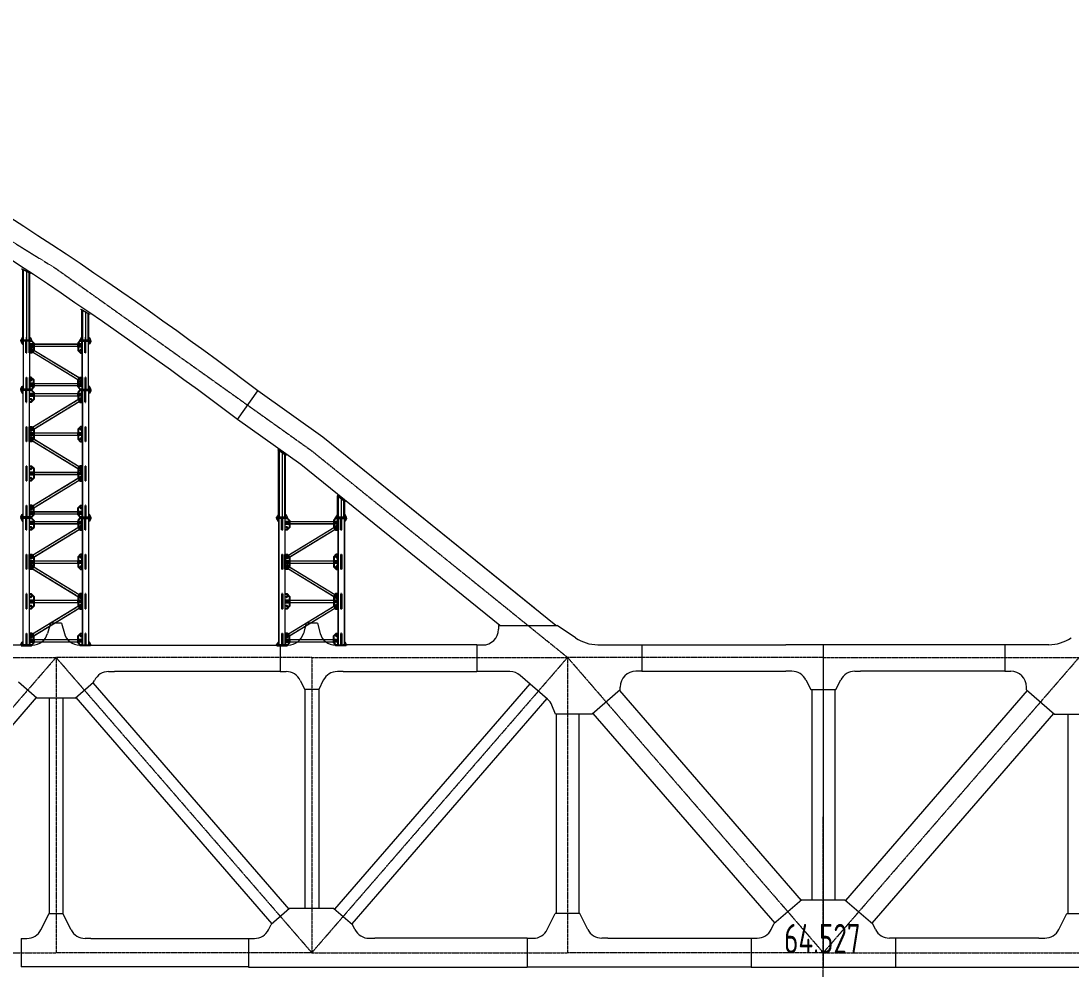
# Model space of a CAD drawing. Extents: x -2876908 to 633791, y -1383861 to 872234.
# Drawn here: x -664600 to -611232, y 749014 to 797226 of the extents above; entities that cross this region are included whole.
import ezdxf
from ezdxf.enums import TextEntityAlignment as Align

# ---------------------------------------------------------------- set-up
doc = ezdxf.new("R2010")
doc.units = 0
doc.header["$LTSCALE"] = 5
doc.header["$MEASUREMENT"] = 0
doc.linetypes.add('CENTER', pattern=[2, 1.25, -0.25, 0.25, -0.25])
doc.linetypes.add('DASHED', pattern=[0.75, 0.5, -0.25])
doc.layers.get('0').update_dxf_attribs({"linetype": 'CONTINUOUS', "lineweight": 25})
for name, color, linetype, lineweight in [('3中心线', 6, 'CENTER', 18), ('5标注', 3, 'CONTINUOUS', 15), ('7边界线', 8, 'CONTINUOUS', 15), ('DIM', 3, 'CONTINUOUS', 0), ('STGJ_BOLT_THIN', 9, 'CONTINUOUS', 0), ('STXT_XG_END_THIN', 2, 'CONTINUOUS', 0), ('STXT_XG_THIN', 2, 'CONTINUOUS', 0), ('STXT_XG_TNDSH', 6, 'DASHED', 0)]:
    doc.layers.add(name, color=color, linetype=linetype, lineweight=lineweight)
doc.layers.add('M_Prof', color=2, linetype='CONTINUOUS')
doc.layers.add('M_Profx', color=2, linetype='CONTINUOUS')
doc.styles.add('TSSD_NORM', font='tssdeng.shx', dxfattribs={"width": 0.7, "bigfont": 'hztxt.shx'})

# ---------------------------------------------------------------- blocks, each defined once
blk = doc.blocks.new('f234w2')
at = {"layer": '3中心线'}
for p, q in [((50704, 2174), (50704, -14214)), ((50704, 2158), (50704, -14206)), ((11704, 1526), (-1296, -13474)), ((-1296, 1526), (11704, 1526)), ((11704, 1526), (24704, -13474)), ((24704, 1526), (11704, 1526)), ((11704, 1526), (11704, -13474)), ((37704, 1526), (24704, -13474)), ((24704, 1526), (37704, 1526)), ((24704, 1526), (24704, -13474)), ((37704, 1526), (50704, -13474)), ((50704, 1526), (37704, 1526)), ((37704, 1526), (37704, -13474)), ((50704, 1526), (50704, -13474)), ((50704, 1526), (50704, -13474)), ((63704, 1526), (50704, -13474)), ((50704, 1526), (63704, 1526)), ((-1296, -13474), (11704, -13474)), ((24704, -13474), (11704, -13474)), ((24704, -13474), (37704, -13474)), ((50704, -13474), (37704, -13474)), ((50704, -13474), (63704, -13474))]:
    blk.add_line(p, q, dxfattribs=at)
at = {"layer": '7边界线'}
for p, q in [((20928, 13616), (21961, 15065)), ((25262, 12712), (21961, 15065)), ((24144, 11327), (20928, 13616)), ((37104, 3154), (25262, 12712)), ((34270, 3154), (24144, 11327)), ((11419, 3273), (11275, 2741)), ((11988, 3273), (11419, 3273)), ((11988, 3273), (12131, 2745)), ((24419, 3273), (24276, 2745)), ((24988, 3273), (24419, 3273)), ((24988, 3273), (25130, 2749)), ((34197, 3154), (34197, 2958)), ((34197, 3154), (37176, 3154)), ((38114, 2518), (37176, 3154)), ((10502, 2150), (8732, 2150)), ((12904, 2154), (14677, 2154)), ((14673, 2154), (23105, 2154)), ((23105, 2154), (23504, 2154)), ((23105, 2154), (23105, 804)), ((25902, 2158), (26304, 2158)), ((33097, 2158), (26304, 2158)), ((33097, 2158), (33097, 808)), ((33097, 2158), (33397, 2158)), ((39236, 2174), (41478, 2174)), ((41478, 2174), (48805, 2174)), ((41478, 2174), (41478, 824)), ((50704, 2174), (48805, 2174)), ((52602, 2174), (50704, 2174)), ((60554, 2174), (52602, 2174)), ((59929, 2174), (59929, 824)), ((62171, 2174), (59929, 2174)), ((14377, 804), (14677, 804)), ((23105, 804), (14677, 804)), ((23105, 804), (23405, 804)), ((26304, 808), (26004, 808)), ((26302, 808), (33097, 808)), ((34775, 808), (33097, 808)), ((36686, -590), (35299, 613)), ((41478, 824), (41178, 824)), ((41478, 824), (48805, 824)), ((49105, 824), (48805, 824)), ((52302, 824), (52602, 824)), ((59930, 824), (52602, 824)), ((59929, 824), (60229, 824)), ((10734, -546), (9791, 272)), ((12673, -546), (13616, 272)), ((13578, 239), (23541, -11257)), ((13616, 272), (13661, 362)), ((24121, 362), (24354, -104)), ((25288, 366), (25054, -104)), ((35786, 190), (25866, -11257)), ((40378, -128), (40378, 24)), ((49821, 382), (50064, -104)), ((51344, -104), (51586, 382)), ((61029, -128), (61029, 24)), ((10696, -513), (733, -12009)), ((12711, -513), (22674, -12009)), ((24354, -104), (24354, -11224)), ((25054, -104), (24354, -104)), ((25054, -104), (25054, -11224)), ((40378, -128), (38960, -1357)), ((40342, -159), (49578, -10817)), ((50064, -104), (50704, -104)), ((50114, -104), (50114, -10784)), ((50704, -104), (51344, -104)), ((51294, -104), (51294, -10784)), ((61065, -159), (51829, -10817)), ((61029, -128), (62446, -1357)), ((12673, -546), (10734, -546)), ((11354, -546), (11354, -11481)), ((12054, -546), (12054, -11481)), ((36654, -562), (26733, -12009)), ((37089, -1357), (36905, -897)), ((38960, -1357), (37089, -1357)), ((37130, -1357), (37130, -11481)), ((38278, -1357), (38278, -11481)), ((38997, -1325), (48233, -11982)), ((62410, -1325), (53174, -11982)), ((62446, -1357), (64318, -1357)), ((63130, -1357), (63130, -11481)), ((49616, -10784), (48195, -12015)), ((49616, -10784), (50704, -10784)), ((50704, -10784), (51791, -10784)), ((51791, -10784), (53212, -12015)), ((10940, -12308), (11354, -11481)), ((11354, -11481), (12054, -11481)), ((12467, -12308), (12054, -11481)), ((23579, -11224), (22636, -12041)), ((25828, -11224), (23579, -11224)), ((25828, -11224), (26771, -12041)), ((36670, -12300), (37080, -11481)), ((38328, -11481), (37080, -11481)), ((38733, -12292), (38328, -11481)), ((62674, -12292), (63080, -11481)), ((63080, -11481), (64328, -11481)), ((22503, -12308), (22636, -12041)), ((26900, -12300), (26771, -12041)), ((48057, -12292), (48195, -12015)), ((53350, -12292), (53212, -12015)), ((9925, -12750), (10225, -12750)), ((9925, -12750), (9925, -14198)), ((13482, -12750), (13182, -12750)), ((13482, -12750), (21487, -12750)), ((21487, -12750), (21787, -12750)), ((21487, -12750), (21487, -14206)), ((27616, -12742), (27916, -12742)), ((35655, -12742), (27916, -12742)), ((35655, -12742), (35955, -12742)), ((35655, -12742), (35655, -14214)), ((39748, -12734), (39448, -12734)), ((39748, -12734), (47042, -12734)), ((47042, -12734), (47042, -14214)), ((47042, -12734), (47342, -12734)), ((54366, -12734), (54066, -12734)), ((54366, -12734), (54366, -14214)), ((61659, -12734), (54366, -12734)), ((61659, -12734), (61959, -12734)), ((21487, -14198), (9925, -14198)), ((21487, -14206), (35655, -14206)), ((47042, -14214), (35655, -14214)), ((47042, -14214), (50704, -14214)), ((50704, -14214), (65752, -14214))]:
    blk.add_line(p, q, dxfattribs=at)
for centre, radius, start, end in [((10502, 2950), 800, 270, 344.8249), ((12904, 2954), 800, 195.1751, 270), ((23504, 2954), 800, 270, 344.8249), ((25902, 2958), 800, 195.1751, 270), ((33397, 2958), 800, 270, 0), ((39236, 4174), 2000, 235.8714, 270), ((62171, 4174), 2000, 270, 304.1286), ((14377, 4), 800, 90, 153.4349), ((23405, 4), 800, 26.5651, 90), ((26004, 8), 800, 90, 153.4349), ((34775, 8), 800, 49.0856, 90), ((41178, 24), 800, 90, 180), ((49105, 24), 800, 26.5651, 90), ((52302, 24), 800, 90, 153.4349), ((60229, 24), 800, 0, 90), ((36162, -1195), 800, 21.8014, 49.0856), ((10225, -11950), 800, 270, 333.4349), ((13182, -11950), 800, 206.5651, 270), ((21787, -11950), 800, 270, 333.4349), ((27616, -11942), 800, 206.5651, 270), ((35955, -11942), 800, 270, 333.4349), ((39448, -11934), 800, 206.5651, 270), ((47342, -11934), 800, 270, 333.4349), ((54066, -11934), 800, 206.5651, 270), ((61959, -11934), 800, 270, 333.4349)]:
    blk.add_arc(centre, radius, start, end, dxfattribs=at)
blk = doc.blocks.new('立面图')
at = {"layer": '3中心线'}
for p, q in [((24873, -51876), (24873, -9487)), ((24873, -52876), (24873, -16387))]:
    blk.add_line(p, q, dxfattribs=at)
blk.add_lwpolyline([(-222125, -1387), (-209125, 9107), (-196125, 18366), (-183125, 26391), (-170125, 33181), (-157125, 38737), (-144125, 43058), (-131125, 46144), (-118125, 47996), (-105125, 48613), (-92125, 47996), (-79125, 46144), (-66125, 43058), (-53125, 38737), (-40125, 33181), (-27125, 26391), (-14125, 18366), (-1125, 9107), (11875, -1387)], dxfattribs=at)
at = {"layer": '7边界线', "ltscale": 0.1}
for p, q in [((-4902, 10703), (-3869, 12153)), ((-568, 9800), (-3869, 12153)), ((-1686, 8415), (-4902, 10703)), ((10198, 1109), (-568, 9800)), ((8439, 241), (-1686, 8415))]:
    blk.add_line(p, q, dxfattribs=at)
for centre, radius, start, end in [((-117949, -137707), 188341, 52.72008, 61.04305), ((-143086, -173000), 229873, 53.0489, 59.81031)]:
    blk.add_arc(centre, radius, start, end, dxfattribs=at)
at = {"layer": '5标注'}
blk.add_blockref('f234w2', (-25830, -2913), dxfattribs=at)
at = {"layer": '7边界线', "style": 'TSSD_NORM', "width": 0.7}
blk.add_text('64.527', height=1500, dxfattribs=at).set_placement((22881, -16875), align=Align.BOTTOM_LEFT)
blk = doc.blocks.new('孔')
blk.add_circle((22022, 20887), 13.3)
at = {"layer": 'STGJ_BOLT_THIN'}
for p, q in [((21992, 20887), (22052, 20887)), ((22022, 20917), (22022, 20857))]:
    blk.add_line(p, q, dxfattribs=at)
blk = doc.blocks.new('6.5M11')
at = {"color": 5}
for p, q in [((128499, 27955), (128499, 28558)), ((128519, 27955), (128519, 28558)), ((128519, 27955), (128499, 27955)), ((128499, 24701), (128499, 23955)), ((128499, 24701), (128519, 24701)), ((128519, 24701), (128519, 23955)), ((128519, 23955), (128499, 23955))]:
    blk.add_line(p, q, dxfattribs=at)
for p, q in [((128499, 28377), (128519, 28377)), ((128499, 28350), (128519, 28350)), ((128499, 28307), (128519, 28307)), ((128499, 28280), (128519, 28280)), ((128499, 28114), (128519, 28114)), ((128499, 28088), (128519, 28088)), ((128499, 28078), (128519, 28078)), ((128499, 28051), (128519, 28051)), ((128499, 26605), (128519, 26605)), ((128499, 26579), (128519, 26579)), ((128499, 26569), (128519, 26569)), ((128499, 26543), (128519, 26543)), ((128499, 26377), (128519, 26377)), ((128499, 26350), (128519, 26350)), ((128499, 26307), (128519, 26307)), ((128499, 26280), (128519, 26280)), ((128499, 26101), (128519, 26101)), ((128499, 26065), (128519, 26065)), ((128519, 24605), (128499, 24605)), ((128519, 24579), (128499, 24579)), ((128519, 24569), (128499, 24569)), ((128519, 24543), (128499, 24543)), ((128519, 24377), (128499, 24377)), ((128519, 24350), (128499, 24350)), ((128519, 24307), (128499, 24307)), ((128519, 24280), (128499, 24280)), ((128519, 24101), (128499, 24101)), ((128519, 24065), (128499, 24065)), ((128519, 22605), (128499, 22605)), ((128519, 22579), (128499, 22579)), ((128519, 22569), (128499, 22569)), ((128519, 22543), (128499, 22543)), ((128519, 22377), (128499, 22377)), ((128519, 22350), (128499, 22350)), ((128519, 22307), (128499, 22307)), ((128519, 22280), (128499, 22280))]:
    blk.add_line(p, q)
at = {"color": 241}
for p, q in [((128499, 26701), (128499, 25955)), ((128519, 26701), (128499, 26701)), ((128519, 26701), (128519, 25955)), ((128499, 25955), (128519, 25955)), ((128499, 22701), (128499, 22093)), ((128499, 22701), (128519, 22701)), ((128519, 22701), (128519, 22093))]:
    blk.add_line(p, q, dxfattribs=at)
at = {"color": 6}
for points in [[(128247, 28578), (128772, 28578), (128772, 28558), (128247, 28558)], [(128247, 22078), (128772, 22078), (128772, 22098), (128247, 22098)]]:
    blk.add_lwpolyline(points, close=True, dxfattribs=at)
for points in [[(128247, 28558), (128247, 28528), (128317, 28408), (128347, 28408)], [(128247, 28558), (128247, 28528), (128317, 28408), (128347, 28408)], [(128247, 22098), (128247, 22128), (128317, 22248), (128347, 22248)], [(128247, 22098), (128247, 22128), (128317, 22248), (128347, 22248)]]:
    blk.add_lwpolyline(points, dxfattribs=at)
at = {"color": 241}
for points in [[(128672, 28558), (128772, 28558), (128882, 28438), (128882, 28109), (128789, 27955), (128672, 27955), (128672, 28558)], [(128672, 24701), (128789, 24701), (128882, 24548), (128882, 24109), (128789, 23955), (128672, 23955), (128672, 24701)]]:
    blk.add_lwpolyline(points, dxfattribs=at)
at = {"color": 5}
for points in [[(128672, 26701), (128761, 26701), (128882, 26580), (128882, 26077), (128761, 25955), (128672, 25955), (128672, 26701)], [(128672, 22701), (128672, 22098), (128772, 22098), (128882, 22218), (128882, 22580), (128761, 22701), (128672, 22701)]]:
    blk.add_lwpolyline(points, dxfattribs=at)
at = {"layer": 'STXT_XG_END_THIN'}
for p, q in [((128347, 28558), (128672, 28558)), ((128347, 22098), (128672, 22098))]:
    blk.add_line(p, q, dxfattribs=at)
at = {"layer": 'STXT_XG_THIN', "color": 2}
for p, q in [((128347, 28558), (128347, 22098)), ((128672, 28558), (128672, 22098))]:
    blk.add_line(p, q, dxfattribs=at)
at = {"layer": 'STXT_XG_TNDSH', "color": 2}
for p, q in [((128355, 28558), (128355, 22098)), ((128664, 28558), (128664, 22098))]:
    blk.add_line(p, q, dxfattribs=at)
for p in [(106715, 7476), (106715, 7406), (106785, 7476), (106785, 7406), (106715, 7213), (106775, 7177), (106715, 5476), (106715, 5406), (106785, 5476), (106785, 5406), (106715, 5213), (106765, 5164), (106715, 3476), (106715, 3406), (106715, 3213), (106775, 3177), (106785, 3476), (106785, 3406)]:
    blk.add_blockref('孔', p)
at = {"xscale": -1, "rotation": 180}
for p in [(106715, 47443), (106715, 47251), (106715, 47181), (106765, 47493), (106785, 47251), (106785, 47181), (106715, 45443), (106775, 45480), (106715, 43443), (106765, 43493), (106715, 43251), (106715, 43181), (106785, 43251), (106785, 43181)]:
    blk.add_blockref('孔', p, dxfattribs=at)
blk = doc.blocks.new('6.5M222')
at = {"color": 241}
for p, q in [((130499, 27955), (130499, 28558)), ((130519, 27955), (130519, 28558)), ((130519, 27955), (130499, 27955)), ((130499, 24701), (130499, 23955)), ((130499, 24701), (130519, 24701)), ((130519, 24701), (130519, 23955)), ((130519, 23955), (130499, 23955))]:
    blk.add_line(p, q, dxfattribs=at)
for p, q in [((130499, 28377), (130519, 28377)), ((130499, 28350), (130519, 28350)), ((130499, 28307), (130519, 28307)), ((130499, 28280), (130519, 28280)), ((130499, 28114), (130519, 28114)), ((130499, 28088), (130519, 28088)), ((130499, 28078), (130519, 28078)), ((130499, 28051), (130519, 28051)), ((130499, 26605), (130519, 26605)), ((130499, 26579), (130519, 26579)), ((130499, 26569), (130519, 26569)), ((130499, 26543), (130519, 26543)), ((130499, 26377), (130519, 26377)), ((130499, 26350), (130519, 26350)), ((130499, 26307), (130519, 26307)), ((130499, 26280), (130519, 26280)), ((130499, 26101), (130519, 26101)), ((130499, 26065), (130519, 26065)), ((130519, 24605), (130499, 24605)), ((130519, 24579), (130499, 24579)), ((130519, 24569), (130499, 24569)), ((130519, 24543), (130499, 24543)), ((130519, 24377), (130499, 24377)), ((130519, 24350), (130499, 24350)), ((130519, 24307), (130499, 24307)), ((130519, 24280), (130499, 24280)), ((130519, 24101), (130499, 24101)), ((130519, 24065), (130499, 24065)), ((130499, 22605), (130519, 22605)), ((130499, 22579), (130519, 22579)), ((130499, 22569), (130519, 22569)), ((130499, 22543), (130519, 22543)), ((130499, 22377), (130519, 22377)), ((130499, 22350), (130519, 22350)), ((130499, 22307), (130519, 22307)), ((130499, 22280), (130519, 22280))]:
    blk.add_line(p, q)
at = {"color": 5}
for p, q in [((130499, 26701), (130499, 25955)), ((130519, 26701), (130499, 26701)), ((130519, 26701), (130519, 25955)), ((130499, 25955), (130519, 25955)), ((130499, 22701), (130499, 22098)), ((130519, 22701), (130499, 22701)), ((130519, 22701), (130519, 22098))]:
    blk.add_line(p, q, dxfattribs=at)
for points in [[(130347, 28558), (130247, 28558), (130137, 28438), (130137, 28077), (130258, 27955), (130347, 27955)], [(130347, 24701), (130258, 24701), (130137, 24580), (130137, 24077), (130258, 23955), (130347, 23955)]]:
    blk.add_lwpolyline(points, dxfattribs=at)
at = {"color": 6}
for points in [[(130772, 28578), (130247, 28578), (130247, 28558), (130772, 28558)], [(130772, 22078), (130247, 22078), (130247, 22098), (130772, 22098)]]:
    blk.add_lwpolyline(points, close=True, dxfattribs=at)
for points in [[(130772, 28558), (130772, 28528), (130702, 28408), (130672, 28408)], [(130772, 28558), (130772, 28528), (130702, 28408), (130672, 28408)], [(130772, 22098), (130772, 22128), (130702, 22248), (130672, 22248)], [(130772, 22098), (130772, 22128), (130702, 22248), (130672, 22248)]]:
    blk.add_lwpolyline(points, dxfattribs=at)
at = {"color": 241}
for points in [[(130347, 26701), (130230, 26701), (130137, 26548), (130137, 26109), (130230, 25955), (130347, 25955), (130347, 26701)], [(130347, 22701), (130347, 22098), (130247, 22098), (130137, 22218), (130137, 22548), (130230, 22701), (130347, 22701)]]:
    blk.add_lwpolyline(points, dxfattribs=at)
at = {"layer": 'STXT_XG_END_THIN'}
for p, q in [((130672, 28558), (130347, 28558)), ((130672, 22098), (130347, 22098))]:
    blk.add_line(p, q, dxfattribs=at)
at = {"layer": 'STXT_XG_THIN', "color": 2}
for p, q in [((130347, 22098), (130347, 28558)), ((130672, 22098), (130672, 28558))]:
    blk.add_line(p, q, dxfattribs=at)
at = {"layer": 'STXT_XG_TNDSH', "color": 2}
for p, q in [((130355, 22098), (130355, 28558)), ((130664, 22098), (130664, 28558))]:
    blk.add_line(p, q, dxfattribs=at)
at = {"xscale": -1}
for p in [(152234, 7476), (152234, 7406), (152304, 7476), (152304, 7406), (152254, 7164), (152304, 7213), (152234, 5476), (152234, 5406), (152304, 5476), (152304, 5406), (152244, 5177), (152304, 5213), (152234, 3476), (152234, 3406), (152254, 3164), (152304, 3476), (152304, 3406), (152304, 3213)]:
    blk.add_blockref('孔', p, dxfattribs=at)
at = {"rotation": 180}
for p in [(152244, 47480), (152304, 47443), (152254, 45493), (152304, 45443), (152244, 43480), (152304, 43443), (152234, 43251), (152234, 43181), (152304, 43251), (152304, 43181)]:
    blk.add_blockref('孔', p, dxfattribs=at)
blk = doc.blocks.new('sahdlfhaskfhkjs')
at = {"layer": 'STXT_XG_END_THIN', "color": 3}
for p, q in [((11556664, 547825), (11556664, 547665)), ((11556664, 547665), (11556874, 547665)), ((11559299, 547665), (11559299, 547825)), ((11556664, 545825), (11556664, 545665)), ((11556664, 545665), (11556874, 545665)), ((11559299, 545665), (11559299, 545825)), ((11556664, 543825), (11556664, 543665)), ((11559299, 543665), (11559299, 543825)), ((11556664, 543665), (11556874, 543665)), ((11556664, 541825), (11556664, 541665)), ((11559299, 541665), (11559299, 541825)), ((11556664, 541665), (11556874, 541665))]:
    blk.add_line(p, q, dxfattribs=at)
at = {"layer": 'STXT_XG_THIN', "color": 3}
for p, q in [((11556874, 547825), (11556664, 547825)), ((11556864, 547825), (11556864, 547665)), ((11556874, 547825), (11556874, 547665)), ((11559089, 547802), (11556874, 547802)), ((11559089, 547688), (11556874, 547688)), ((11559089, 547825), (11559089, 547665)), ((11559299, 547825), (11559089, 547825)), ((11559299, 547665), (11559089, 547665)), ((11559099, 547825), (11559099, 547665)), ((11556874, 545825), (11556664, 545825)), ((11556864, 545825), (11556864, 545665)), ((11556874, 545825), (11556874, 545665)), ((11559089, 545802), (11556874, 545802)), ((11559089, 545688), (11556874, 545688)), ((11559089, 545825), (11559089, 545665)), ((11559299, 545825), (11559089, 545825)), ((11559299, 545665), (11559089, 545665)), ((11559099, 545825), (11559099, 545665)), ((11556874, 543825), (11556664, 543825)), ((11556864, 543825), (11556864, 543665)), ((11556874, 543825), (11556874, 543665)), ((11559089, 543825), (11559089, 543665)), ((11559299, 543825), (11559089, 543825)), ((11559099, 543825), (11559099, 543665)), ((11559089, 543802), (11556874, 543802)), ((11559089, 543688), (11556874, 543688)), ((11559299, 543665), (11559089, 543665)), ((11556874, 541825), (11556664, 541825)), ((11556864, 541825), (11556864, 541665)), ((11556874, 541825), (11556874, 541665)), ((11559089, 541802), (11556874, 541802)), ((11559089, 541688), (11556874, 541688)), ((11559089, 541825), (11559089, 541665)), ((11559299, 541825), (11559089, 541825)), ((11559099, 541825), (11559099, 541665)), ((11559299, 541665), (11559089, 541665))]:
    blk.add_line(p, q, dxfattribs=at)
at = {"layer": 'STXT_XG_THIN', "color": 241}
for p, q in [((11556664, 547530), (11556712, 547609)), ((11556870, 547513), (11556712, 547609)), ((11556664, 547530), (11556664, 547451)), ((11556664, 547451), (11556787, 547377)), ((11556862, 547519), (11556779, 547382)), ((11556870, 547513), (11556787, 547377)), ((11559105, 545997), (11556799, 547396)), ((11559164, 546094), (11556858, 547494)), ((11559176, 546114), (11559093, 545977)), ((11559093, 545977), (11559251, 545881)), ((11559184, 546108), (11559101, 545972)), ((11559299, 546039), (11559176, 546114)), ((11559299, 545960), (11559251, 545881)), ((11559299, 545960), (11559299, 546039)), ((11559105, 545494), (11556799, 544094)), ((11559093, 545513), (11559251, 545609)), ((11559176, 545377), (11559093, 545513)), ((11559184, 545382), (11559101, 545519)), ((11559299, 545451), (11559176, 545377)), ((11559299, 545530), (11559251, 545609)), ((11559299, 545530), (11559299, 545451)), ((11559164, 545396), (11556858, 543997)), ((11556664, 544039), (11556787, 544114)), ((11556664, 543960), (11556664, 544039)), ((11556664, 543960), (11556712, 543881)), ((11556870, 543977), (11556712, 543881)), ((11556862, 543972), (11556779, 544108)), ((11556870, 543977), (11556787, 544114)), ((11556664, 543530), (11556712, 543609)), ((11556664, 543530), (11556664, 543451)), ((11556664, 543451), (11556787, 543377)), ((11556870, 543513), (11556712, 543609)), ((11556862, 543519), (11556779, 543382)), ((11556870, 543513), (11556787, 543377)), ((11559105, 541997), (11556799, 543396)), ((11559164, 542094), (11556858, 543494)), ((11559176, 542114), (11559093, 541977)), ((11559093, 541977), (11559251, 541881)), ((11559184, 542108), (11559101, 541972)), ((11559299, 542039), (11559176, 542114)), ((11559299, 541960), (11559251, 541881)), ((11559299, 541960), (11559299, 542039))]:
    blk.add_line(p, q, dxfattribs=at)
at = {"layer": 'STXT_XG_TNDSH', "color": 3}
for p, q in [((11559089, 547798), (11556874, 547798)), ((11559089, 547692), (11556874, 547692)), ((11559089, 545798), (11556874, 545798)), ((11559089, 545692), (11556874, 545692)), ((11559089, 543798), (11556874, 543798)), ((11559089, 543692), (11556874, 543692)), ((11559089, 541798), (11556874, 541798)), ((11559089, 541692), (11556874, 541692))]:
    blk.add_line(p, q, dxfattribs=at)
at = {"layer": 'STXT_XG_TNDSH', "color": 241}
for p, q in [((11559107, 546000), (11556801, 547400)), ((11559162, 546091), (11556856, 547490)), ((11559107, 545490), (11556801, 544091)), ((11559162, 545400), (11556856, 544000)), ((11559107, 542000), (11556801, 543400)), ((11559162, 542091), (11556856, 543490))]:
    blk.add_line(p, q, dxfattribs=at)
for name, p in [('6.5M11', (11427972, 519417)), ('6.5M222', (11428972, 519417))]:
    blk.add_blockref(name, p)
blk = doc.blocks.new('hsldhflksfdjl')
at = {"color": 5}
for p, q in [((11524943, 547792), (11524943, 548395)), ((11524963, 547792), (11524963, 548395)), ((11524943, 547792), (11524963, 547792)), ((11527943, 546538), (11527943, 545935)), ((11527963, 546538), (11527943, 546538)), ((11527963, 546538), (11527963, 545935))]:
    blk.add_line(p, q, dxfattribs=at)
for p, q in [((11524963, 548213), (11524943, 548213)), ((11524963, 548186), (11524943, 548186)), ((11524963, 548143), (11524943, 548143)), ((11524963, 548116), (11524943, 548116)), ((11527943, 548213), (11527963, 548213)), ((11527943, 548186), (11527963, 548186)), ((11527943, 548143), (11527963, 548143)), ((11527943, 548116), (11527963, 548116)), ((11524963, 547950), (11524943, 547950)), ((11524963, 547924), (11524943, 547924)), ((11524963, 547914), (11524943, 547914)), ((11524963, 547887), (11524943, 547887)), ((11527943, 547950), (11527963, 547950)), ((11527943, 547924), (11527963, 547924)), ((11527943, 547914), (11527963, 547914)), ((11527943, 547887), (11527963, 547887)), ((11524963, 546442), (11524943, 546442)), ((11524963, 546415), (11524943, 546415)), ((11524963, 546405), (11524943, 546405)), ((11524963, 546379), (11524943, 546379)), ((11524963, 546213), (11524943, 546213)), ((11524963, 546186), (11524943, 546186)), ((11524963, 546143), (11524943, 546143)), ((11524963, 546116), (11524943, 546116)), ((11527943, 546442), (11527963, 546442)), ((11527943, 546415), (11527963, 546415)), ((11527943, 546405), (11527963, 546405)), ((11527943, 546379), (11527963, 546379)), ((11527943, 546213), (11527963, 546213)), ((11527943, 546186), (11527963, 546186)), ((11527943, 546143), (11527963, 546143)), ((11527943, 546116), (11527963, 546116))]:
    blk.add_line(p, q)
at = {"color": 241}
for p, q in [((11527943, 547792), (11527943, 548395)), ((11527963, 547792), (11527963, 548395)), ((11527963, 547792), (11527943, 547792)), ((11524943, 546538), (11524943, 545935)), ((11524943, 546538), (11524963, 546538)), ((11524963, 546538), (11524963, 545935))]:
    blk.add_line(p, q, dxfattribs=at)
at = {"color": 6}
for points in [[(11524691, 548415), (11525216, 548415), (11525216, 548395), (11524691, 548395)], [(11528216, 548415), (11527691, 548415), (11527691, 548395), (11528216, 548395)], [(11524691, 545915), (11525216, 545915), (11525216, 545935), (11524691, 545935)], [(11528216, 545915), (11527691, 545915), (11527691, 545935), (11528216, 545935)]]:
    blk.add_lwpolyline(points, close=True, dxfattribs=at)
for points in [[(11524691, 548395), (11524691, 548365), (11524761, 548245), (11524791, 548245)], [(11524691, 548395), (11524691, 548365), (11524761, 548245), (11524791, 548245)], [(11528216, 548395), (11528216, 548365), (11528146, 548245), (11528116, 548245)], [(11528216, 548395), (11528216, 548365), (11528146, 548245), (11528116, 548245)], [(11524691, 545935), (11524691, 545965), (11524761, 546085), (11524791, 546085)], [(11524691, 545935), (11524691, 545965), (11524761, 546085), (11524791, 546085)], [(11528216, 545935), (11528216, 545965), (11528146, 546085), (11528116, 546085)], [(11528216, 545935), (11528216, 545965), (11528146, 546085), (11528116, 546085)]]:
    blk.add_lwpolyline(points, dxfattribs=at)
at = {"color": 241}
for points in [[(11525116, 547792), (11525116, 548395), (11525216, 548395), (11525326, 548275), (11525326, 547945), (11525233, 547792), (11525116, 547792)], [(11527791, 546538), (11527791, 545935), (11527691, 545935), (11527580, 546055), (11527580, 546384), (11527674, 546538), (11527791, 546538)]]:
    blk.add_lwpolyline(points, dxfattribs=at)
at = {"color": 5}
for points in [[(11527791, 547792), (11527791, 548395), (11527691, 548395), (11527580, 548275), (11527580, 547913), (11527701, 547792), (11527791, 547792)], [(11525116, 546538), (11525116, 545935), (11525216, 545935), (11525326, 546055), (11525326, 546416), (11525205, 546538), (11525116, 546538)]]:
    blk.add_lwpolyline(points, dxfattribs=at)
at = {"layer": 'STXT_XG_END_THIN'}
for p, q in [((11524791, 548395), (11525116, 548395)), ((11528116, 548395), (11527791, 548395)), ((11524791, 545935), (11525116, 545935)), ((11528116, 545935), (11527791, 545935))]:
    blk.add_line(p, q, dxfattribs=at)
at = {"layer": 'STXT_XG_END_THIN', "color": 3}
for p, q in [((11525136, 548245), (11525136, 548085)), ((11527771, 548085), (11527771, 548245)), ((11525136, 548085), (11525346, 548085)), ((11525136, 546245), (11525136, 546085)), ((11525136, 546085), (11525346, 546085)), ((11527771, 546085), (11527771, 546245))]:
    blk.add_line(p, q, dxfattribs=at)
at = {"layer": 'STXT_XG_THIN', "color": 2}
for p, q in [((11524791, 548395), (11524791, 545935)), ((11525116, 548395), (11525116, 545935)), ((11527791, 545935), (11527791, 548395)), ((11528116, 545935), (11528116, 548395))]:
    blk.add_line(p, q, dxfattribs=at)
at = {"layer": 'STXT_XG_THIN', "color": 3}
for p, q in [((11525346, 548245), (11525136, 548245)), ((11525336, 548245), (11525336, 548085)), ((11525346, 548245), (11525346, 548085)), ((11527560, 548222), (11525346, 548222)), ((11527560, 548108), (11525346, 548108)), ((11527560, 548245), (11527560, 548085)), ((11527771, 548245), (11527560, 548245)), ((11527570, 548245), (11527570, 548085)), ((11527771, 548085), (11527560, 548085)), ((11525346, 546245), (11525136, 546245)), ((11525336, 546245), (11525336, 546085)), ((11525346, 546245), (11525346, 546085)), ((11527560, 546222), (11525346, 546222)), ((11527560, 546108), (11525346, 546108)), ((11527560, 546245), (11527560, 546085)), ((11527771, 546245), (11527560, 546245)), ((11527771, 546085), (11527560, 546085)), ((11527570, 546245), (11527570, 546085))]:
    blk.add_line(p, q, dxfattribs=at)
at = {"layer": 'STXT_XG_THIN', "color": 241}
for p, q in [((11525136, 547950), (11525184, 548029)), ((11525136, 547950), (11525136, 547871)), ((11525136, 547871), (11525259, 547796)), ((11525342, 547933), (11525184, 548029)), ((11525333, 547938), (11525250, 547801)), ((11525342, 547933), (11525259, 547796)), ((11527576, 546416), (11525271, 547816)), ((11527636, 546514), (11525330, 547913)), ((11527647, 546533), (11527564, 546396)), ((11527656, 546528), (11527573, 546391)), ((11527771, 546458), (11527647, 546533)), ((11527564, 546396), (11527723, 546300)), ((11527771, 546380), (11527723, 546300)), ((11527771, 546380), (11527771, 546458))]:
    blk.add_line(p, q, dxfattribs=at)
at = {"layer": 'STXT_XG_TNDSH', "color": 2}
for p, q in [((11524799, 548395), (11524799, 545935)), ((11525108, 548395), (11525108, 545935)), ((11527799, 545935), (11527799, 548395)), ((11528108, 545935), (11528108, 548395))]:
    blk.add_line(p, q, dxfattribs=at)
at = {"layer": 'STXT_XG_TNDSH', "color": 3}
for p, q in [((11527560, 548218), (11525346, 548218)), ((11527560, 548112), (11525346, 548112)), ((11527560, 546218), (11525346, 546218)), ((11527560, 546112), (11525346, 546112))]:
    blk.add_line(p, q, dxfattribs=at)
at = {"layer": 'STXT_XG_TNDSH', "color": 241}
for p, q in [((11527578, 546419), (11525273, 547819)), ((11527633, 546510), (11525328, 547910))]:
    blk.add_line(p, q, dxfattribs=at)
for p in [(11503159, 527312), (11503159, 527242), (11503229, 527312), (11503229, 527242), (11503159, 527050), (11503219, 527013)]:
    blk.add_blockref('孔', p)
at = {"xscale": -1}
for p in [(11549677, 527312), (11549677, 527242), (11549747, 527312), (11549747, 527242), (11549698, 527000), (11549747, 527050)]:
    blk.add_blockref('孔', p, dxfattribs=at)
at = {"xscale": -1, "rotation": 180}
for p in [(11503159, 567280), (11503159, 567087), (11503159, 567017), (11503208, 567329), (11503229, 567087), (11503229, 567017)]:
    blk.add_blockref('孔', p, dxfattribs=at)
at = {"rotation": 180}
for p in [(11549677, 567087), (11549677, 567017), (11549688, 567316), (11549747, 567280), (11549747, 567087), (11549747, 567017)]:
    blk.add_blockref('孔', p, dxfattribs=at)

msp = doc.modelspace()

# ---------------------------------------------------------------- linework, layer by layer
for p, q in [((-664590.038, 780993.227), (-664590.038, 781013.227)), ((-664065.038, 780993.227), (-664065.038, 781013.227)), ((-661590.038, 780993.227), (-661590.038, 781013.227)), ((-661065.038, 780993.227), (-661065.038, 781013.227)), ((-651590.038, 771993.227), (-651590.038, 772013.227)), ((-651065.038, 771993.227), (-651065.038, 772013.227)), ((-648590.038, 771993.227), (-648590.038, 772013.227)), ((-648065.038, 771993.227), (-648065.038, 772013.227))]:
    msp.add_line(p, q)
at = {"layer": '7边界线'}
for points in [[(-664114.184, 784391.471), (-664559.183, 784620.128), (-664550.037, 784637.928), (-664105.038, 784409.271)], [(-661120.274, 782322.056), (-661554.66, 782570.284), (-661544.73, 782587.659), (-661110.345, 782339.431)], [(-651132.59, 775154.192), (-651545.129, 775437.247), (-651533.807, 775453.749), (-651121.268, 775170.694)], [(-648146.668, 772792.319), (-648533.764, 773109.281), (-648521.085, 773124.764), (-648133.99, 772807.803)]]:
    msp.add_lwpolyline(points, close=True, dxfattribs=at)
at = {"layer": 'DIM'}
for p, q in [((-664327.538, 784523.6), (-664327.538, 780993.227)), ((-661327.538, 782463.545), (-661327.538, 780993.227)), ((-664519.538, 781163.227), (-664590.038, 781043.227)), ((-664590.038, 781013.227), (-664590.038, 781043.227)), ((-664065.038, 781013.227), (-664590.038, 781013.227)), ((-664065.038, 780993.227), (-664590.038, 780993.227)), ((-664519.538, 781163.227), (-664490.038, 781163.227)), ((-664322.538, 781163.227), (-664332.538, 781163.227)), ((-664332.538, 781163.227), (-664332.538, 781013.227)), ((-664322.538, 781163.227), (-664322.538, 781013.227)), ((-664135.538, 781163.227), (-664165.038, 781163.227)), ((-664135.538, 781163.227), (-664065.038, 781043.227)), ((-664065.038, 781013.227), (-664065.038, 781043.227)), ((-661519.538, 781163.227), (-661590.038, 781043.227)), ((-661590.038, 781013.227), (-661590.038, 781043.227)), ((-661065.038, 781013.227), (-661590.038, 781013.227)), ((-661065.038, 780993.227), (-661590.038, 780993.227)), ((-661519.538, 781163.227), (-661490.038, 781163.227)), ((-661322.538, 781163.227), (-661332.538, 781163.227)), ((-661332.538, 781163.227), (-661332.538, 781013.227)), ((-661322.538, 781163.227), (-661322.538, 781013.227)), ((-661135.538, 781163.227), (-661165.038, 781163.227)), ((-661135.538, 781163.227), (-661065.038, 781043.227)), ((-661065.038, 781013.227), (-661065.038, 781043.227)), ((-651327.538, 775312.221), (-651327.538, 771993.227)), ((-648327.538, 772966.284), (-648327.538, 771993.227)), ((-651519.538, 772163.227), (-651590.038, 772043.227)), ((-651590.038, 772013.227), (-651590.038, 772043.227)), ((-651065.038, 772013.227), (-651590.038, 772013.227)), ((-651065.038, 771993.227), (-651590.038, 771993.227)), ((-651519.538, 772163.227), (-651490.038, 772163.227)), ((-651322.538, 772163.227), (-651332.538, 772163.227)), ((-651332.538, 772163.227), (-651332.538, 772013.227)), ((-651322.538, 772163.227), (-651322.538, 772013.227)), ((-651135.538, 772163.227), (-651165.038, 772163.227)), ((-651135.538, 772163.227), (-651065.038, 772043.227)), ((-651065.038, 772013.227), (-651065.038, 772043.227)), ((-648519.538, 772163.227), (-648590.038, 772043.227)), ((-648590.038, 772013.227), (-648590.038, 772043.227)), ((-648065.038, 772013.227), (-648590.038, 772013.227)), ((-648065.038, 771993.227), (-648590.038, 771993.227)), ((-648519.538, 772163.227), (-648490.038, 772163.227)), ((-648322.538, 772163.227), (-648332.538, 772163.227)), ((-648332.538, 772163.227), (-648332.538, 772013.227)), ((-648322.538, 772163.227), (-648322.538, 772013.227)), ((-648135.538, 772163.227), (-648165.038, 772163.227)), ((-648135.538, 772163.227), (-648065.038, 772043.227)), ((-648065.038, 772013.227), (-648065.038, 772043.227))]:
    msp.add_line(p, q, dxfattribs=at)
at = {"layer": 'M_Prof'}
for p, q in [((-664490.138, 781013.227), (-664490.138, 784584.65)), ((-664164.937, 781013.227), (-664164.937, 784417.55)), ((-661490.138, 781013.227), (-661490.138, 782533.413)), ((-661164.937, 781013.227), (-661164.937, 782347.579)), ((-651490.138, 772013.227), (-651490.138, 775399.516)), ((-651164.937, 772013.227), (-651164.937, 775176.387)), ((-648490.138, 772013.227), (-648490.138, 773073.559)), ((-648164.937, 772013.227), (-648164.937, 772807.278))]:
    msp.add_line(p, q, dxfattribs=at)
at = {"layer": 'M_Profx'}
for p, q in [((-664482.133, 781013.227), (-664482.133, 784580.537)), ((-664172.942, 781013.227), (-664172.942, 784421.663)), ((-661482.133, 781013.227), (-661482.133, 782528.839)), ((-661172.942, 781013.227), (-661172.942, 782352.153)), ((-651482.133, 772013.227), (-651482.133, 775394.023)), ((-651172.942, 772013.227), (-651172.942, 775181.879)), ((-648482.133, 772013.227), (-648482.133, 773067.004)), ((-648172.942, 772013.227), (-648172.942, 772813.833))]:
    msp.add_line(p, q, dxfattribs=at)

# ---------------------------------------------------------------- block references
msp.add_blockref('hsldhflksfdjl', (-12189280.675, 232578.584))
at = {"xscale": -1}
for p in [(10895153.958, 230498.09), (10895153.958, 223998.09), (10908153.958, 223998.09)]:
    msp.add_blockref('sahdlfhaskfhkjs', p, dxfattribs=at)
at = {"layer": '5标注'}
msp.add_blockref('立面图', (-648694.383, 766279.851), dxfattribs=at)

doc.saveas('drawing.dxf')
